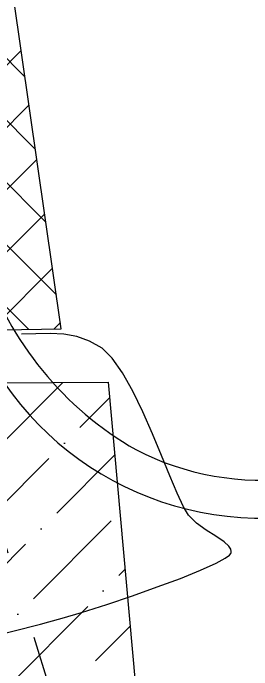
# Model space of a CAD drawing. Header units: millimetres. Extents: x 648844 to 649530, y 1246379 to 1246752.
# Drawn here: x 649311.95 to 649325.53, y 1246497.33 to 1246534.62 of the extents above; entities that cross this region are included whole.
import ezdxf

# ---------------------------------------------------------------- set-up
doc = ezdxf.new("R2010")
doc.units = ezdxf.units.MM
doc.header["$LTSCALE"] = 20
doc.header["$MEASUREMENT"] = 0
doc.linetypes.add('HIDDEN', pattern=[0.375, 0.25, -0.125])
doc.layers.get('0').update_dxf_attribs({"linetype": 'CONTINUOUS'})
for name, color, linetype in [('acera', 8, 'CONTINUOUS'), ('CONT-MNR2', 9, 'CONTINUOUS'), ('quebrada', 5, 'CONTINUOUS')]:
    doc.layers.add(name, color=color, linetype=linetype)

# ---------------------------------------------------------------- blocks, each defined once
blk = doc.blocks.new('*U3734')
at = {"layer": 'CONT-MNR2', "elevation": 34, "flags": 128}
blk.add_lwpolyline([(646623.69, 1246751.439), (646624.852, 1246751.718), (646625.979, 1246752.002), (646626.204, 1246752.061), (646626.677, 1246752.189), (646627.439, 1246752.406), (646628.53, 1246752.732), (646629.967, 1246753.187), (646631.427, 1246753.674), (646632.845, 1246754.173), (646634.156, 1246754.663), (646635.296, 1246755.123), (646636.201, 1246755.534), (646636.711, 1246755.812), (646636.948, 1246755.984), (646637.029, 1246756.08), (646637.045, 1246756.121), (646637.051, 1246756.185), (646637.027, 1246756.312), (646636.913, 1246756.496), (646636.641, 1246756.74), (646636.166, 1246757.055), (646635.616, 1246757.399), (646635.071, 1246757.791), (646634.611, 1246758.251), (646634.334, 1246758.724), (646633.982, 1246759.495), (646633.564, 1246760.491), (646633.092, 1246761.641), (646632.575, 1246762.873), (646632.026, 1246764.114), (646631.454, 1246765.293), (646630.87, 1246766.336), (646630.285, 1246767.173), (646629.71, 1246767.731), (646628.996, 1246768.137), (646628.267, 1246768.389), (646627.518, 1246768.522), (646626.741, 1246768.567), (646625.932, 1246768.557), (646625.125, 1246768.526)], dxfattribs=at)

msp = doc.modelspace()

# ---------------------------------------------------------------- hatches: boundary and pattern name
h = msp.add_hatch()
h.set_pattern_fill('ANSI37', color=4, scale=20, style=0)
h.set_pattern_definition([(45, (-526.4316, -3378.368), (-1.767766953, 1.767766953), []), (135, (-526.4316, -3378.368), (-1.767766953, -1.767766953), [])])
h.paths.add_polyline_path([(649227.107, 1246567.941), (649231.677, 1246532.208), (649229.06, 1246515.259), (649314.687, 1246516.703), (649306.988, 1246570.06)])
h.paths.add_polyline_path([(649257.702, 1246528.978), (649287.206, 1246528.978), (649287.206, 1246534.492), (649257.702, 1246534.492)], flags=24)
h = msp.add_hatch()
h.set_pattern_fill('ANSI36', scale=20, style=0)
h.set_pattern_definition([(45, (-526.4316, -3378.368), (1.3258252147, 4.8613591207), [6.25, -1.25, 0, -1.25])])
h.paths.add_polyline_path([(649188.849, 1246478.708), (649215.221, 1246513.043), (649317.349, 1246513.661), (649322.291, 1246459.304), (649201.507, 1246459.304)])
h.paths.add_polyline_path([(649253.004, 1246474.231), (649282.478, 1246474.231), (649282.478, 1246479.656), (649253.004, 1246479.656)], flags=24)

# ---------------------------------------------------------------- linework, layer by layer
at = {"color": 7}
for p, q in [((649215.221, 1246513.043), (649317.349, 1246513.661)), ((649317.349, 1246513.661), (649322.291, 1246459.304))]:
    msp.add_line(p, q, dxfattribs=at)
msp.add_lwpolyline([(649227.107, 1246567.941), (649231.677, 1246532.208), (649229.06, 1246515.259), (649314.687, 1246516.703), (649306.988, 1246570.06), (649227.107, 1246567.941)], dxfattribs=at)
at = {"layer": 'acera', "color": 7}
for centre, radius, start, end in [((649328.423, 1246526.455), 19.138, 198.3646, 240.2612), ((649326.035, 1246523.635), 17.684, 199.1148, 279.1072), ((649326.062, 1246523.655), 15.551, 242.6972, 277.4383)]:
    msp.add_arc(centre, radius, start, end, dxfattribs=at)
at = {"layer": 'quebrada', "color": 10, "linetype": 'HIDDEN', "ltscale": 2}
msp.add_line((649304.246, 1246527.855), (649314.46, 1246494.873), dxfattribs=at)

# ---------------------------------------------------------------- block references
at = {"layer": 'CONT-MNR2'}
msp.add_blockref('*U3734', (2687.306, -252.134), dxfattribs=at)

doc.saveas('drawing.dxf')
